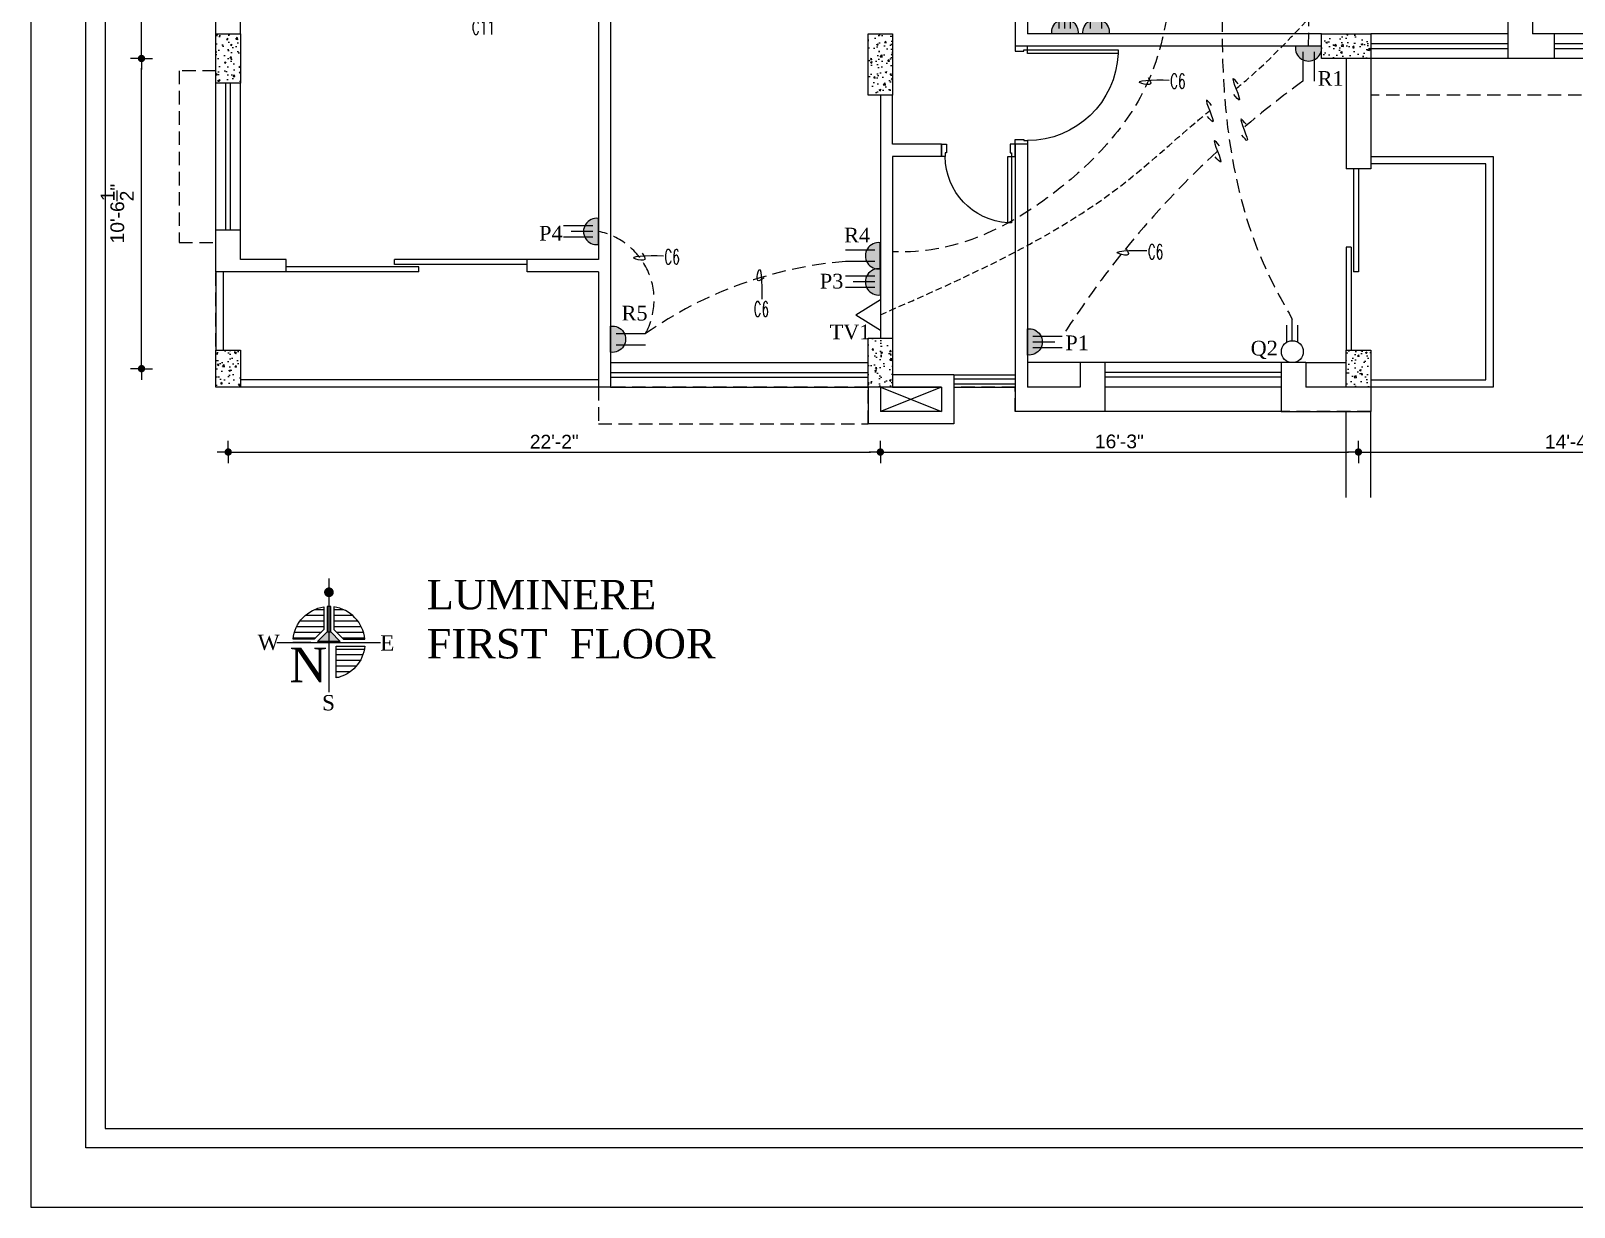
# Model space of a CAD drawing. Header units: inches. Extents: x 2586 to 4075, y -2573 to -882.
# Drawn here: x 2586 to 3215, y -1942 to -1462 of the extents above; entities that cross this region are included whole.
import ezdxf

# ---------------------------------------------------------------- set-up
doc = ezdxf.new("R2010")
doc.units = ezdxf.units.IN
doc.header["$LTSCALE"] = 22
doc.header["$MEASUREMENT"] = 0
doc.header["$PDMODE"] = 3
doc.linetypes.add('HIDDEN', pattern=[0.375, 0.25, -0.125])
doc.linetypes.add('HIDDEN2', pattern=[0.1875, 0.125, -0.0625])
doc.layers.get('0').update_dxf_attribs({"color": 123})
doc.layers.get('DEFPOINTS').update_dxf_attribs({"lineweight": 0})
for name, color, linetype, lineweight in [('1ST_SLAB', 1, 'HIDDEN', 30), ('Cable', 150, 'HIDDEN', 25), ('CABLE-01', 3, 'HIDDEN2', 25), ('Col_Hatch', 3, 'Continuous', 0), ('COLUMN', 3, 'Continuous', 40), ('DIM', 7, 'Continuous', 0), ('DOOR', 28, 'Continuous', 13), ('E. Fixture', 5, 'Continuous', 25), ('el. text', 6, 'Continuous', 13), ('HIDDEN', 7, 'HIDDEN', 0), ('LW', 8, 'Continuous', 18), ('MS', 5, 'Continuous', 20), ('MT', 4, 'Continuous', 20), ('NORTH_DER', 7, 'Continuous', 13), ('P_0GR FL', 7, 'Continuous', 5), ('RAIL', 22, 'Continuous', 13), ('TITLE', 172, 'Continuous', 15), ('WALL', 7, 'Continuous', 30), ('WALL-1', 8, 'Continuous', 13), ('WIN', 4, 'Continuous', 13)]:
    doc.layers.add(name, color=color, linetype=linetype, lineweight=lineweight)
doc.styles.add('2', font='times.ttf')
doc.styles.add('ROMAND', font='romand.shx', dxfattribs={"width": 0.8})
doc.styles.add('RS', font='arial.ttf')
doc.styles.get("Standard").update_dxf_attribs({"font": 'times.ttf', "width": 0.8})
doc.styles.add('style4', font='times.ttf')
doc.dimstyles.new('1_8', dxfattribs={"dimtxt": 5.6, "dimasz": 4, "dimexe": 0.18, "dimexo": 0.0625, "dimgap": 0.125, "dimtad": 0, "dimdec": 1, "dimrnd": 0.125, "dimzin": 3, "dimdsep": 46, "dimlunit": 4, "dimtxsty": 'RS', "dimblk": 'D', "dimcen": 4, "dimse1": 1, "dimse2": 1, "dimclrt": 7, "dimadec": 0, "dimazin": 0, "dimtfac": 1, "dimtdec": 1, "dimtix": 1, "dimtmove": 0, "dimatfit": 3, "dimldrblk": 'OPEN90', "dimfxl": 1, "dimtvp": 0.75, "dimtolj": 1, "dimtzin": 0, "dimarcsym": 0})
pattern_1 = [(50, (-25803.8845, -10749.1054), (7.1726018, -0.6275213), [0.75, -8.25]), (355, (-25803.8845, -10749.1054), (-1.3875133, 7.5219213), [0.6, -6.6]), (100.4514, (-25803.287, -10749.158), (5.7850938, 6.8943954), [0.6374019, -7.0114211]), (46.1842, (-25803.8845, -10747.105), (10.6724105, -1.6551901), [1.125, -12.375]), (96.6356, (-25802.995, -10747.243), (9.346627, 9.7411787), [0.956103, -10.51713]), (351.1842, (-25803.885, -10747.105), (9.3466195, 9.741186), [0.9, -9.9]), (21, (-25802.8845, -10747.6054), (5.9690705, -4.0261889), [0.75, -8.25]), (326, (-25802.8845, -10747.6054), (2.4331533, 7.2515005), [0.6, -6.6]), (71.4514, (-25802.387, -10747.941), (8.4022263, 3.225305), [0.6374019, -7.0114211]), (37.5, (-25803.8845, -10749.1054), (0.12159855, 3.32893854), [0, -6.52, 0, -6.7, 0, -6.625]), (7.5, (-25803.8845, -10749.1054), (2.63069537, 3.9441171), [0, -3.82, 0, -6.37, 0, -2.525]), (327.5, (-25806.1145, -10749.1054), (5.33822436, -0.22554872), [0, -2.5, 0, -7.8, 0, -10.35]), (317.5, (-25807.1145, -10749.1054), (5.8318617, 1.0010498), [0, -3.25, 0, -5.18, 0, -7.35])]

# ---------------------------------------------------------------- blocks, each defined once
blk = doc.blocks.new('D-30')
for points in [[(5, 30), (0, 30), (0, 28), (3.5, 28), (3.5, 28.5), (5, 28.5)], [(5, 0), (0, 0), (0, 2), (3.5, 2), (3.5, 1.5), (5, 1.5)], [(31.97, 1.5), (31.97, 3), (5, 3), (5, 1.5)]]:
    blk.add_lwpolyline(points, close=True)
blk.add_arc((4.99, 1.48), 27.02, 3.22606, 89.98261)
blk = doc.blocks.new('D-40')
for points in [[(-5, 0), (0, 0), (0, -2), (-3.5, -2), (-3.5, -1.5), (-5, -1.5)], [(-41.97, -1.5), (-41.97, -3), (-5, -3), (-5, -1.5)], [(-5, -40), (0, -40), (0, -38), (-3.5, -38), (-3.5, -38.5), (-5, -38.5)]]:
    blk.add_lwpolyline(points, close=True)
blk.add_arc((-5, -1.5), 37, 182.32344, 270)
blk = doc.blocks.new('D')
at = {"layer": 'DIM'}
for q in [(-1.125, 0), (0, 1.125), (1.125, 0), (0, -1.125)]:
    blk.add_line((0, 0), q, dxfattribs=at)
at = {"layer": 'DIM', "color": 6, "const_width": 0.375}
blk.add_lwpolyline([(-0.1875, 0, 1), (0.1875, 0, 1)], format="xyb", close=True, dxfattribs=at)
blk = doc.blocks.new('*D35')
at = {"layer": 'DEFPOINTS', "color": 0}
for p in [(2631.14, -1473.4), (2674.62, -1473.4), (2674.62, -1599.9)]:
    blk.add_point(p, dxfattribs=at)
at = {"layer": 'DIM', "color": 0, "lineweight": -2}
blk.add_line((2631.14, -1595.9), (2631.14, -1477.4), dxfattribs=at)
at = {"layer": 'DIM', "color": 0, "lineweight": -2, "xscale": 4, "yscale": 4, "zscale": 4}
for p, rotation in [((2631.14, -1473.4), 90), ((2631.14, -1599.9), 270)]:
    blk.add_blockref('D', p, dxfattribs=dict(at, rotation=rotation))
at = {"layer": 'DIM', "color": 7, "lineweight": 13, "insert": (2621.24, -1536.65), "char_height": 5.6, "attachment_point": 5, "rotation": 90, "style": 'RS'}
blk.add_mtext('\\A1;10\'-6{\\H1.000000x;\\S1/2;}"', dxfattribs=at)
blk = doc.blocks.new('_Open90')
at = {"layer": 'DIM', "color": 0, "lineweight": -2}
for p, q in [((0, 0), (-1, 0)), ((-0.5, 0.5), (0, 0)), ((0, 0), (-0.5, -0.5))]:
    blk.add_line(p, q, dxfattribs=at)
blk = doc.blocks.new('*D36')
at = {"layer": 'DEFPOINTS', "color": 0}
for p in [(2631.14, -1263.4), (2674.62, -1263.4), (2674.62, -1473.4)]:
    blk.add_point(p, dxfattribs=at)
at = {"layer": 'DIM', "color": 0, "lineweight": -2}
blk.add_line((2631.14, -1469.4), (2631.14, -1267.4), dxfattribs=at)
at = {"layer": 'DIM', "color": 0, "lineweight": -2, "xscale": 4, "yscale": 4, "zscale": 4}
for p, rotation in [((2631.14, -1263.4), 90), ((2631.14, -1473.4), 270)]:
    blk.add_blockref('D', p, dxfattribs=dict(at, rotation=rotation))
at = {"layer": 'DIM', "color": 7, "lineweight": 13, "insert": (2626.85, -1368.4), "char_height": 5.6, "attachment_point": 5, "rotation": 90, "style": 'RS'}
blk.add_mtext('\\A1;17\'-6"', dxfattribs=at)
blk = doc.blocks.new('*D44')
at = {"layer": 'DEFPOINTS', "color": 0}
for p in [(2666.49, -1607.4), (2932.49, -1607.4), (2932.49, -1633.89)]:
    blk.add_point(p, dxfattribs=at)
at = {"layer": 'DIM', "color": 0, "lineweight": -2}
blk.add_line((2670.49, -1633.89), (2928.49, -1633.89), dxfattribs=at)
at = {"layer": 'DIM', "color": 0, "lineweight": -2, "xscale": 4, "yscale": 4, "zscale": 4, "rotation": 180}
blk.add_blockref('D', (2666.49, -1633.89), dxfattribs=at)
at = {"layer": 'DIM', "color": 0, "lineweight": -2, "xscale": 4, "yscale": 4, "zscale": 4}
blk.add_blockref('D', (2932.49, -1633.89), dxfattribs=at)
at = {"layer": 'DIM', "color": 7, "lineweight": 13, "insert": (2799.49, -1629.67), "char_height": 5.6, "attachment_point": 5, "style": 'RS'}
blk.add_mtext('\\A1;22\'-2"', dxfattribs=at)
blk = doc.blocks.new('*D45')
at = {"layer": 'DEFPOINTS', "color": 0}
for p in [(2932.49, -1607.4), (3127.49, -1607.4), (3127.49, -1633.89)]:
    blk.add_point(p, dxfattribs=at)
at = {"layer": 'DIM', "color": 0, "lineweight": -2}
blk.add_line((2936.49, -1633.89), (3123.49, -1633.89), dxfattribs=at)
at = {"layer": 'DIM', "color": 0, "lineweight": -2, "xscale": 4, "yscale": 4, "zscale": 4, "rotation": 180}
blk.add_blockref('D', (2932.49, -1633.89), dxfattribs=at)
at = {"layer": 'DIM', "color": 0, "lineweight": -2, "xscale": 4, "yscale": 4, "zscale": 4}
blk.add_blockref('D', (3127.49, -1633.89), dxfattribs=at)
at = {"layer": 'DIM', "color": 7, "lineweight": 13, "insert": (3029.99, -1629.6), "char_height": 5.6, "attachment_point": 5, "style": 'RS'}
blk.add_mtext('\\A1;16\'-3"', dxfattribs=at)
blk = doc.blocks.new('*D46')
at = {"layer": 'DEFPOINTS', "color": 0}
for p in [(3299.59, -1473.4), (3127.49, -1607.4), (3299.59, -1633.89)]:
    blk.add_point(p, dxfattribs=at)
at = {"layer": 'DIM', "color": 0, "lineweight": -2}
blk.add_line((3131.49, -1633.89), (3295.59, -1633.89), dxfattribs=at)
at = {"layer": 'DIM', "color": 0, "lineweight": -2, "xscale": 4, "yscale": 4, "zscale": 4, "rotation": 180}
blk.add_blockref('D', (3127.49, -1633.89), dxfattribs=at)
at = {"layer": 'DIM', "color": 0, "lineweight": -2, "xscale": 4, "yscale": 4, "zscale": 4}
blk.add_blockref('D', (3299.59, -1633.89), dxfattribs=at)
at = {"layer": 'DIM', "color": 7, "lineweight": 13, "insert": (3213.54, -1629.67), "char_height": 5.6, "attachment_point": 5, "style": 'RS'}
blk.add_mtext('\\A1;14\'-4"', dxfattribs=at)
blk = doc.blocks.new('05')
at = {"layer": 'E. Fixture'}
blk.add_hatch(color=256, dxfattribs=at).paths.add_polyline_path([(27124.32, -3822.56), (27124.32, -3814.56, 1.138442)])
for p, q in [((27122.65, -3816.83), (27113.67, -3816.83)), ((27122.65, -3818.56), (27115.97, -3818.56)), ((27124.32, -3822.56), (27124.32, -3814.56)), ((27122.65, -3820.28), (27113.67, -3820.28))]:
    blk.add_line(p, q, dxfattribs=at)
blk.add_arc((27123.8, -3818.56), 4.03, 82.5917, 277.4083, dxfattribs=at)
blk = doc.blocks.new('10')
at = {"layer": 'E. Fixture'}
blk.add_hatch(color=256, dxfattribs=at).paths.add_polyline_path([(27132.13, -3831.38), (27132.13, -3823.38, 1.138442)])
for p, q in [((27132.13, -3831.38), (27132.13, -3823.38)), ((27130.46, -3825.65), (27121.48, -3825.65)), ((27130.46, -3829.1), (27121.48, -3829.1))]:
    blk.add_line(p, q, dxfattribs=at)
blk.add_arc((27131.61, -3827.38), 4.03, 82.5917, 277.4083, dxfattribs=at)
blk = doc.blocks.new('82')
at = {"layer": 'E. Fixture'}
for p, q in [((1444.82, -4136.61), (1444.82, -4145.99)), ((1452.32, -4141.3), (1444.82, -4136.61)), ((1452.32, -4141.3), (1444.82, -4145.99))]:
    blk.add_line(p, q, dxfattribs=at)
blk = doc.blocks.new('NORASS')
at = {"layer": 'NORTH_DER'}
h = blk.add_hatch(dxfattribs=at)
h.set_pattern_fill('_USER', color=256, scale=1.648171, angle=360, style=0, pattern_type=0)
h.set_pattern_definition([(360, (-2744.4827, -940.5974), (4e-16, 1.6481705), [])])
h.paths.add_polyline_path([(-1.42, 8.76, 0.347379), (-10.46, -0.69), (-4.24, -0.69), (-1.42, 2.13)])
h.paths.add_polyline_path([(4.32, -0.69), (10.55, -0.69, 0.347379), (1.5, 8.76), (1.5, 2.13)])
h.paths.add_polyline_path([(2.19, -2.68), (2.19, -12.02, 0.328937), (10.55, -2.68)])
h = blk.add_hatch(color=1, dxfattribs=at)
edge = h.paths.add_edge_path()
edge.add_line((-0.47, 8.85), (-0.47, 8.85))
edge.add_line((-0.47, 8.85), (-0.47, 1.46))
edge.add_line((-0.47, 1.46), (0.55, 1.46))
edge.add_line((0.55, 1.46), (0.55, 8.85))
edge.add_arc((0.04, -2.74), 11.61, 87.4875, 92.5125)
h = blk.add_hatch(color=1, dxfattribs=at)
h.paths.add_polyline_path([(0.04, -1.36), (3.37, -1.36), (0.55, 1.46), (0.04, 1.46)])
h.paths.add_polyline_path([(0.04, 1.46), (-0.47, 1.46), (-3.29, -1.36), (0.04, -1.36)])
at = {"layer": 'NORTH_DER', "color": 1}
for p, q in [((-0.47, 1.46), (-3.29, -1.36)), ((0.55, 1.46), (3.37, -1.36)), ((3.37, -1.36), (-3.29, -1.36))]:
    blk.add_line(p, q, dxfattribs=at)
at = {"layer": 'NORTH_DER', "color": 1, "const_width": 1.42}
blk.add_lwpolyline([(-0.67, 13.06, 1), (0.75, 13.06, 1)], format="xyb", close=True, dxfattribs=at)
at = {"layer": 'NORTH_DER'}
for points in [[(0.04, 17.13), (0.04, -16.23)], [(-15.2, -1.69), (15.12, -1.69)], [(-5.23, -1.69), (-10.51, -1.69)], [(2.19, -1.69), (5.32, -1.69)]]:
    blk.add_lwpolyline(points, dxfattribs=at)
for points in [[(-1.42, 2.13), (-4.24, -0.69), (-10.46, -0.69), (-10.46, -0.69, -0.347379), (-1.42, 8.76), (-1.42, 8.76)], [(1.5, 8.76), (1.5, 8.76), (1.5, 2.13), (4.32, -0.69), (10.55, -0.69), (10.55, -0.69, 0.347379)], [(10.55, -2.68, -0.328937), (2.19, -12.02), (2.19, -2.68), (10.55, -2.68)]]:
    blk.add_lwpolyline(points, format="xyb", close=True, dxfattribs=at)
at = {"layer": 'NORTH_DER', "color": 1}
blk.add_lwpolyline([(-0.47, 8.85), (-0.47, 8.85), (-0.47, 1.46), (0.55, 1.46), (0.55, 8.85, 0.021929)], format="xyb", close=True, dxfattribs=at)
at = {"layer": 'NORTH_DER', "style": 'style4'}
for s, height, p in [('W', 4.5, (-20.82, -3.87)), ('E', 4.5, (15.05, -4.03)), ('N', 10.13, (-11.56, -13.28)), ('S', 4.5, (-1.98, -21.53))]:
    blk.add_text(s, height=height, dxfattribs=at).set_placement(p)

msp = doc.modelspace()

# ---------------------------------------------------------------- hatches: boundary and pattern name
at = {"layer": 'Col_Hatch', "lineweight": 13}
h = msp.add_hatch(dxfattribs=at)
h.set_pattern_fill('AR-CONC', color=0, style=0)
h.set_pattern_definition(pattern_1)
h.paths.add_polyline_path([(2671.49, -1463.4), (2661.49, -1463.4), (2661.49, -1483.4), (2671.49, -1483.4)])
h = msp.add_hatch(dxfattribs=at)
h.set_pattern_fill('AR-CONC', color=0, style=0)
h.set_pattern_definition(pattern_1)
h.paths.add_polyline_path([(2937.49, -1463.4), (2927.49, -1463.4), (2927.49, -1488.4), (2937.49, -1488.4)])
h = msp.add_hatch(dxfattribs=at)
h.set_pattern_fill('AR-CONC', color=0, style=0)
h.set_pattern_definition(pattern_1)
h.paths.add_polyline_path([(3132.49, -1463.4), (3112.49, -1463.4), (3112.49, -1473.4), (3132.49, -1473.4)])
h = msp.add_hatch(dxfattribs=at)
h.set_pattern_fill('AR-CONC', color=0, style=0)
h.set_pattern_definition(pattern_1)
h.paths.add_polyline_path([(2671.49, -1592.4), (2661.49, -1592.4), (2661.49, -1607.4), (2671.49, -1607.4)])
h = msp.add_hatch(dxfattribs=at)
h.set_pattern_fill('AR-CONC', color=0, style=0)
h.set_pattern_definition(pattern_1)
h.paths.add_polyline_path([(2937.49, -1587.4), (2927.49, -1587.4), (2927.49, -1607.4), (2937.49, -1607.4)])
h = msp.add_hatch(dxfattribs=at)
h.set_pattern_fill('AR-CONC', color=0, style=0)
h.set_pattern_definition(pattern_1)
h.paths.add_polyline_path([(3132.49, -1592.4), (3122.49, -1592.4), (3122.49, -1607.4), (3132.49, -1607.4)])

# ---------------------------------------------------------------- linework, layer by layer
at = {"layer": '1ST_SLAB', "color": 0, "lineweight": 13}
msp.add_lwpolyline([(3358.49, -1473.4), (3193.49, -1473.4), (3132.49, -1473.4), (3132.49, -1513.4), (3182.49, -1513.4), (3182.49, -1607.4), (3132.49, -1607.4), (3132.49, -1617.4), (2987.49, -1617.4), (2987.49, -1607.4), (2962.49, -1607.4), (2962.49, -1622.4), (2927.49, -1622.4), (2927.49, -1607.4), (2661.49, -1607.4), (2661.49, -1400.4)], dxfattribs=at)
at = {"layer": 'Cable', "color": 0}
for centre, radius, start, end in [((2504.27, -1454.47), 603.05, 358.67661, 16.90127), ((3332.05, -1795.2), 386.44, 126.01025, 130.59308), ((3332.05, -1795.2), 386.44, 132.69915, 147.34515), ((2811.72, -1571.85), 28.5, 331.17385, 78.33426), ((2932.02, -1722.03), 166.45, 94.73652, 124.94139)]:
    msp.add_arc(centre, radius, start, end, dxfattribs=at)
for points in [[(3072.3, -1267.48), (3075.34, -1375.63), (3073.68, -1497.43), (3090.26, -1560.4), (3100.52, -1579.7)], [(3069.63, -1277.86), (3053.72, -1327.05), (3051.66, -1422.95), (3041.36, -1483.5), (3007.62, -1524.79), (2944.73, -1552.21), (2937.49, -1552.21)]]:
    msp.add_spline(points, degree=3, dxfattribs=at)
at = {"layer": 'Cable', "color": 0, "linetype": 'ByBlock'}
for points in [[(3081.64, -1500.23), (3079.61, -1498.07), (3082.11, -1506.89), (3079.93, -1504.67)], [(3070.78, -1509.02), (3068.75, -1506.86), (3071.25, -1515.68), (3069.07, -1513.46)]]:
    msp.add_spline(points, degree=3, dxfattribs=at)
at = {"layer": 'CABLE-01', "color": 0}
for points, knots in [([(3077.56, -1485.79), (3080.7, -1483.15), (3096.45, -1469.56), (3113.83, -1449.35), (3130.48, -1432.19), (3134.73, -1427.45)], [172.633655, 172.633655, 172.633655, 172.633655, 184.916093, 235.28231, 253.801823, 253.801823, 253.801823, 253.801823]), ([(2932.49, -1577.91), (2967.37, -1562.65), (3014.22, -1542.14), (3053.13, -1506.06), (3064.94, -1496.24), (3066.81, -1494.7)], [0, 0, 0, 0, 112.78167, 151.459117, 158.689998, 158.689998, 158.689998, 158.689998])]:
    msp.add_open_spline(points, degree=3, knots=knots, dxfattribs=at)
at = {"layer": 'CABLE-01', "color": 0, "linetype": 'ByBlock'}
for points in [[(3078.4, -1483.72), (3076.36, -1481.55), (3078.87, -1490.37), (3076.69, -1488.15)], [(3067.62, -1492.57), (3065.58, -1490.4), (3068.09, -1499.23), (3065.91, -1497.01)]]:
    msp.add_spline(points, degree=3, dxfattribs=at)
at = {"layer": 'COLUMN', "color": 0, "lineweight": 13}
for points in [[(2671.49, -1483.4), (2661.49, -1483.4), (2661.49, -1463.4), (2671.49, -1463.4)], [(2937.49, -1488.4), (2927.49, -1488.4), (2927.49, -1463.4), (2937.49, -1463.4)], [(3132.49, -1463.4), (3132.49, -1473.4), (3112.49, -1473.4), (3112.49, -1463.4)], [(2671.49, -1607.4), (2661.49, -1607.4), (2661.49, -1592.4), (2671.49, -1592.4)], [(2937.49, -1607.4), (2927.49, -1607.4), (2927.49, -1587.4), (2937.49, -1587.4)], [(3132.49, -1607.4), (3122.49, -1607.4), (3122.49, -1592.4), (3132.49, -1592.4)]]:
    msp.add_lwpolyline(points, close=True, dxfattribs=at)
at = {"layer": 'DEFPOINTS', "color": 0, "lineweight": 13, "ltscale": 0.5}
msp.add_lwpolyline([(2586, -1941.84), (4075.24, -1941.84), (4075.24, -882.01), (2586, -882.01)], close=True, dxfattribs=at)
at = {"layer": 'el. text', "color": 0, "ltscale": 0.3}
for points in [[(3041.69, -1481.12), (3042.36, -1482.22), (3043.9, -1484.71), (3032.94, -1482.44), (3043.74, -1482), (3050.35, -1482.19)], [(2835.37, -1552.75), (2836.05, -1553.85), (2837.58, -1556.34), (2826.63, -1554.07), (2837.43, -1553.63), (2844.04, -1553.82)], [(3032.59, -1550.66), (3033.26, -1551.76), (3034.8, -1554.25), (3023.84, -1551.98), (3034.64, -1551.54), (3041.25, -1551.73)], [(2885.14, -1562.91), (2884.04, -1563.59), (2881.57, -1565.15), (2883.74, -1554.18), (2884.28, -1564.97), (2884.15, -1571.58)]]:
    msp.add_open_spline(points, degree=3, knots=[0, 0, 0, 0, 2.84987, 6.438032, 19.008, 19.008, 19.008, 19.008], dxfattribs=at)
at = {"layer": 'HIDDEN', "color": 0, "lineweight": 13}
for points in [[(2661.49, -1478.4), (2646.49, -1478.4), (2646.49, -1548.4), (2661.49, -1548.4)], [(3284.49, -1473.4), (3284.49, -1488.4), (3132.49, -1488.4)], [(2817.49, -1607.4), (2817.49, -1622.4), (2927.49, -1622.4)]]:
    msp.add_lwpolyline(points, dxfattribs=at)
at = {"layer": 'LW', "color": 0, "lineweight": 13}
for p, q in [((3188.49, -1463.4), (3132.49, -1463.4)), ((3279.49, -1463.4), (3207.49, -1463.4)), ((3188.49, -1473.4), (3132.49, -1473.4)), ((3279.49, -1473.4), (3207.49, -1473.4)), ((2661.49, -1543.4), (2661.49, -1483.4)), ((2671.49, -1543.4), (2671.49, -1483.4)), ((2822.49, -1597.4), (2927.49, -1597.4)), ((3013.99, -1597.4), (2992.49, -1597.4)), ((3095.99, -1597.4), (3023.99, -1597.4)), ((3105.99, -1597.4), (3122.49, -1597.4)), ((2962.49, -1602.4), (2987.39, -1602.4)), ((2822.49, -1607.4), (2927.49, -1607.4)), ((2957.49, -1607.4), (2932.49, -1617.4)), ((2932.49, -1607.4), (2957.49, -1617.4)), ((2937.49, -1607.4), (2957.49, -1607.4)), ((2962.49, -1607.4), (2987.39, -1607.4)), ((3095.99, -1607.4), (3023.99, -1607.4)), ((3095.99, -1617.4), (3023.99, -1617.4))]:
    msp.add_line(p, q, dxfattribs=at)
at = {"layer": 'MS', "color": 0, "lineweight": 13}
for p, q in [((3100.52, -1588.51), (3100.52, -1579.7)), ((3098.22, -1589.1), (3098.22, -1582.12)), ((3102.82, -1589.1), (3102.82, -1582.12))]:
    msp.add_line(p, q, dxfattribs=at)
msp.add_circle((3100.52, -1592.97), 4.46, dxfattribs=at)
at = {"layer": 'RAIL', "color": 0, "lineweight": 13}
for points in [[(3132.49, -1513.4), (3182.49, -1513.4), (3182.49, -1607.4), (3132.49, -1607.4)], [(3132.49, -1604.4), (3179.49, -1604.4), (3179.49, -1516.4), (3132.49, -1516.4)], [(2661.49, -1560.4), (2661.49, -1592.4)], [(2664.49, -1560.4), (2664.49, -1592.4)], [(2817.49, -1604.4), (2671.49, -1604.4)], [(2817.49, -1607.4), (2671.49, -1607.4)]]:
    msp.add_lwpolyline(points, dxfattribs=at)
at = {"layer": 'TITLE', "color": 0, "linetype": 'ByBlock', "lineweight": 13}
msp.add_lwpolyline([(2608.36, -900.77), (4047.34, -900.77), (4047.34, -1917.71), (2608.36, -1917.71)], close=True, dxfattribs=at)
msp.add_lwpolyline([(4039.43, -908.68), (2616.27, -908.68), (2616.27, -1909.79), (4040.9, -1909.79), (4040.9, -1783.62), (3885.17, -1783.62), (3885.17, -1909.31)], dxfattribs=at)
at = {"layer": 'WALL', "color": 0, "lineweight": 13}
for p, q in [((3188.49, -1303.4), (3188.49, -1473.4)), ((3198.49, -1303.4), (3198.49, -1463.4)), ((2987.49, -1438.4), (2987.49, -1468.4)), ((2992.49, -1438.4), (2992.49, -1463.4)), ((2817.49, -1445.4), (2817.49, -1555.4)), ((2822.49, -1445.4), (2822.49, -1607.4)), ((2661.49, -1463.4), (2661.49, -1449.4)), ((2671.49, -1463.4), (2671.49, -1449.4)), ((3112.49, -1463.4), (2992.49, -1463.4)), ((3207.49, -1463.4), (3198.49, -1463.4)), ((3207.49, -1473.4), (3207.49, -1463.4)), ((3112.49, -1468.4), (2987.49, -1468.4)), ((3122.49, -1473.4), (3122.49, -1518.4)), ((3132.49, -1473.4), (3132.49, -1518.4)), ((3207.49, -1473.4), (3188.49, -1473.4)), ((2932.49, -1488.4), (2932.49, -1587.4)), ((2937.49, -1508.4), (2937.49, -1488.4)), ((2957.49, -1508.4), (2937.49, -1508.4)), ((2957.49, -1508.4), (2957.49, -1513.4)), ((2992.49, -1508.4), (2987.49, -1508.4)), ((2987.49, -1508.4), (2987.49, -1617.4)), ((2992.49, -1508.4), (2992.49, -1607.4)), ((2957.49, -1513.4), (2937.49, -1513.4)), ((2937.49, -1513.4), (2937.49, -1587.4)), ((3132.49, -1518.4), (3122.49, -1518.4)), ((2661.49, -1560.4), (2661.49, -1543.4)), ((2671.49, -1543.4), (2661.49, -1543.4)), ((2671.49, -1555.4), (2671.49, -1543.4)), ((2690.09, -1560.4), (2661.49, -1560.4)), ((2690.09, -1555.4), (2671.49, -1555.4)), ((2690.09, -1560.4), (2690.09, -1555.4)), ((2817.49, -1555.4), (2788.46, -1555.4)), ((2788.46, -1560.4), (2788.46, -1555.4)), ((2817.49, -1560.4), (2788.46, -1560.4)), ((2817.49, -1560.4), (2817.49, -1607.4)), ((3023.99, -1597.4), (3013.99, -1597.4)), ((3013.99, -1597.4), (3013.99, -1607.4)), ((3023.99, -1597.4), (3023.99, -1617.4)), ((3105.99, -1597.4), (3095.99, -1597.4)), ((3095.99, -1597.4), (3095.99, -1617.4)), ((3105.99, -1597.4), (3105.99, -1607.4)), ((2962.49, -1602.4), (2937.49, -1602.4)), ((2962.49, -1602.4), (2962.49, -1622.4)), ((2822.49, -1607.4), (2817.49, -1607.4)), ((2927.49, -1607.4), (2927.49, -1622.4)), ((2932.49, -1607.4), (2932.49, -1617.4)), ((2957.49, -1607.4), (2937.49, -1607.4)), ((2957.49, -1607.4), (2957.49, -1617.4)), ((3013.99, -1607.4), (2992.49, -1607.4)), ((3122.49, -1607.4), (3105.99, -1607.4)), ((3132.49, -1607.4), (3132.49, -1617.4)), ((2957.49, -1617.4), (2932.49, -1617.4)), ((3023.99, -1617.4), (2987.49, -1617.4)), ((3095.99, -1617.4), (3132.49, -1617.4)), ((2962.49, -1622.4), (2927.49, -1622.4))]:
    msp.add_line(p, q, dxfattribs=at)
at = {"layer": 'WALL-1', "color": 0, "lineweight": 13}
for p, q in [((3188.49, -1463.4), (3132.49, -1463.4)), ((3188.49, -1473.4), (3132.49, -1473.4)), ((3132.49, -1652.43), (3132.49, -1617.4))]:
    msp.add_line(p, q, dxfattribs=at)
msp.add_lwpolyline([(3122.49, -1652.43), (3122.49, -1617.4)], dxfattribs=at)
at = {"layer": 'WIN', "color": 0, "lineweight": 13}
for p, q in [((3188.49, -1467.4), (3132.49, -1467.4)), ((3188.49, -1469.4), (3132.49, -1469.4)), ((3279.49, -1467.4), (3207.49, -1467.4)), ((3279.49, -1469.4), (3207.49, -1469.4)), ((2665.49, -1543.4), (2665.49, -1483.4)), ((2667.49, -1543.4), (2667.49, -1483.4)), ((3125.49, -1518.4), (3125.49, -1560.4)), ((3127.49, -1518.4), (3127.49, -1560.4)), ((3122.49, -1550.4), (3122.49, -1592.4)), ((3124.49, -1550.4), (3122.49, -1550.4)), ((3124.49, -1550.4), (3124.49, -1592.4)), ((2744.27, -1558.4), (2690.09, -1558.4)), ((2744.27, -1560.4), (2690.09, -1560.4)), ((2788.46, -1555.4), (2734.27, -1555.4)), ((2734.27, -1557.4), (2734.27, -1555.4)), ((2788.46, -1557.4), (2734.27, -1557.4)), ((2744.27, -1560.4), (2744.27, -1558.4)), ((3127.49, -1560.4), (3125.49, -1560.4)), ((2822.49, -1601.4), (2927.49, -1601.4)), ((2822.49, -1603.4), (2927.49, -1603.4)), ((2962.49, -1604.04), (2987.39, -1604.04)), ((3095.99, -1601.4), (3023.99, -1601.4)), ((3095.99, -1603.4), (3023.99, -1603.4)), ((2962.49, -1606.04), (2987.39, -1606.04))]:
    msp.add_line(p, q, dxfattribs=at)

# ---------------------------------------------------------------- block references
at = {"layer": 'DOOR', "color": 0, "lineweight": 13, "xscale": -1}
msp.add_blockref('D-40', (2987.49, -1468.4), dxfattribs=at)
at = {"layer": 'DOOR', "color": 0, "lineweight": 13, "xscale": -1, "rotation": 89.99999999999999}
msp.add_blockref('D-30', (2987.49, -1508.4), dxfattribs=at)
at = {"layer": 'MS', "color": 0, "lineweight": 13, "yscale": 1.333445605687302, "zscale": 1.333445605689528, "rotation": 90}
for name, p, xscale in [('05', (-2084.09, 34705.41), -1.33344560569094), ('10', (-2083.12, 34715.82), -1.33344560569094), ('10', (-1996.45, -37647.62), 1.33344560569094)]:
    msp.add_blockref(name, p, dxfattribs=dict(at, xscale=xscale))
at = {"layer": 'MS', "color": 0, "lineweight": 13, "yscale": 1.333445605687302, "zscale": 1.333445605689528}
for name, p, xscale in [('05', (-33351.32, 3547.91), 1.33344560569094), ('10', (-33246.74, 3549.74), 1.33344560569094), ('05', (-33236.32, 3527.32), 1.33344560569094), ('82', (4859.08, 3944.29), -1.33344560569094), ('10', (39001.71, 3515.71), -1.33344560569094), ('05', (39161.29, 3502.85), -1.33344560569094)]:
    msp.add_blockref(name, p, dxfattribs=dict(at, xscale=xscale))
at = {"layer": 'NORTH_DER', "color": 0, "lineweight": 13, "xscale": 1.392918120000559, "yscale": 1.392918119999877, "zscale": 1.39291812}
msp.add_blockref('NORASS', (2707.53, -1709.27), dxfattribs=at)

# ---------------------------------------------------------------- texts
at = {"layer": 'el. text', "color": 0, "ltscale": 0.3, "style": 'ROMAND', "width": 0.6}
for s, p in [('C11', (2765.87, -1463.66)), ('C6', (3050.69, -1485.65)), ('C6', (2844.38, -1557.28)), ('C6', (3041.59, -1555.19)), ('C6', (2880.78, -1578.57))]:
    msp.add_text(s, height=6, dxfattribs=at).set_placement(p)
at = {"layer": 'MT', "color": 0, "lineweight": 13}
for s, p in [('R1', (3110.87, -1484.54)), ('P4', (2793.31, -1547.67)), ('R4', (2917.74, -1548.43)), ('P3', (2907.83, -1567.21)), ('R5', (2826.96, -1580.25)), ('TV1', (2911.84, -1587.9)), ('P1', (3007.96, -1592.36)), ('Q2', (3083.53, -1594.51))]:
    msp.add_text(s, height=6, dxfattribs=at).set_placement(p)
at = {"layer": 'P_0GR FL', "color": 0, "lineweight": 13, "ltscale": 2, "insert": (2747.46, -1686.06), "char_height": 12, "attachment_point": 1, "style": '2'}
msp.add_mtext('LUMINERE\\PFIRST  FLOOR', dxfattribs=at)

# ---------------------------------------------------------------- dimensions: what is measured, and where the dimension line sits
at = {"layer": 'DIM', "color": 0, "lineweight": 13}
dim = msp.add_linear_dim(base=(2631.14, -1263.4), p1=(2674.62, -1473.4), p2=(2674.62, -1263.4), angle=90, dimstyle='1_8', override={"dimtmove": 1}, dxfattribs=at)
dim.commit()
dim.dimension.update_dxf_attribs({"geometry": '*D36', "text_midpoint": (2626.85, -1368.4)})
dim = msp.add_linear_dim(base=(2631.14, -1473.4), p1=(2674.62, -1599.9), p2=(2674.62, -1473.4), angle=90, dimstyle='1_8', dxfattribs=at)
dim.commit()
dim.dimension.update_dxf_attribs({"geometry": '*D35', "text_midpoint": (2621.24, -1536.65)})
for base, p1, p2, picture, middle in [((3299.59, -1633.89), (3127.49, -1607.4), (3299.59, -1473.4), '*D46', (3213.54, -1629.67)), ((3127.49, -1633.89), (2932.49, -1607.4), (3127.49, -1607.4), '*D45', (3029.99, -1629.6))]:
    dim = msp.add_linear_dim(base=base, p1=p1, p2=p2, dimstyle='1_8', override={"dimtmove": 1}, dxfattribs=at)
    dim.commit()
    dim.dimension.update_dxf_attribs({"geometry": picture, "text_midpoint": middle})
dim = msp.add_linear_dim(base=(2932.49, -1633.89), p1=(2666.49, -1607.4), p2=(2932.49, -1607.4), dimstyle='1_8', dxfattribs=at)
dim.commit()
dim.dimension.update_dxf_attribs({"geometry": '*D44', "text_midpoint": (2799.49, -1629.67)})

doc.saveas('drawing.dxf')
